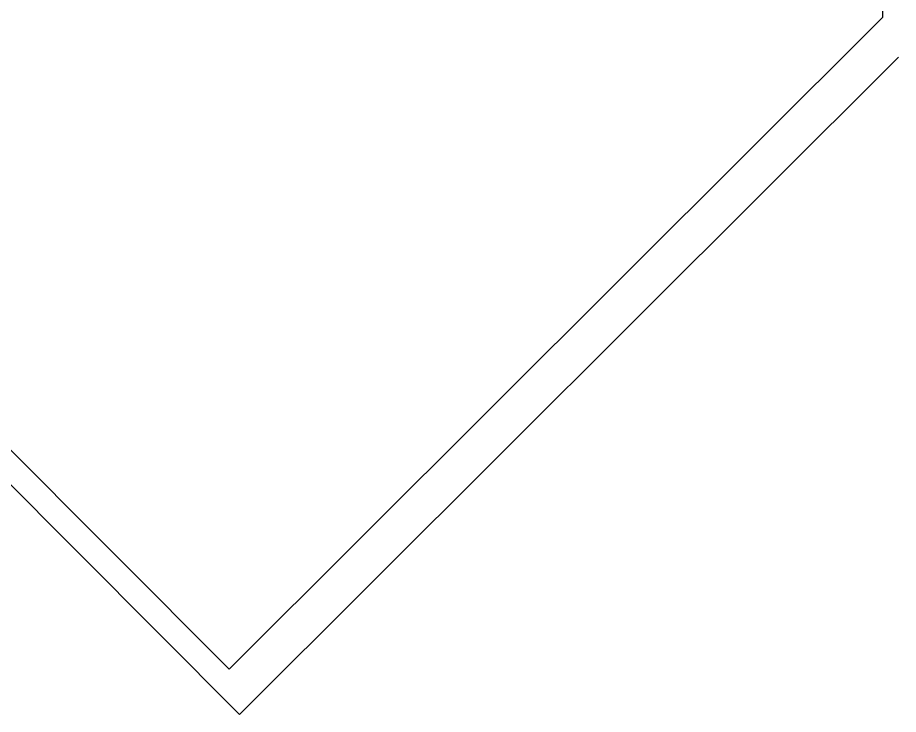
# Model space of a CAD drawing. Extents: x -170 to 1783, y -20 to 1205.
# Drawn here: x 0 to 22.41, y 657.15 to 674.87 of the extents above; entities that cross this region are included whole.
import ezdxf

# ---------------------------------------------------------------- set-up
doc = ezdxf.new("R2010")
doc.units = 0
doc.header["$LTSCALE"] = 96
doc.header["$MEASUREMENT"] = 0
for name, color, linetype in [('A-E-COLM_A', 7, 'Continuous'), ('X-BASE-04-EXISTING', 7, 'Continuous'), ('X-BASE-04-EXISTING_A', 7, 'Continuous')]:
    doc.layers.add(name, color=color, linetype=linetype)

# ---------------------------------------------------------------- blocks, each defined once
blk = doc.blocks.new('_BL_0005')
at = {"layer": 'X-BASE-04-EXISTING', "color": 92, "linetype": 'Continuous'}
for p, q in [((0, 0), (0, 16)), ((0, 16), (18, 16)), ((18, 16), (18, -7.469)), ((-11.328, -11.3), (0, 0)), ((18, -7.469), (1.384, -24.043)), ((18, -7.469), (18, -7.469)), ((1.384, -24.043), (-11.328, -11.3))]:
    blk.add_line(p, q, dxfattribs=at)

msp = doc.modelspace()

# ---------------------------------------------------------------- linework, layer by layer
at = {"layer": 'A-E-COLM_A', "color": 7, "linetype": 'Continuous'}
for p, q in [((22, 698.34021), (22, 674.87116)), ((22, 674.87116), (5.38411, 658.29683)), ((5.64784, 657.14745), (22.40577, 673.86347)), ((5.38411, 658.29683), (-3.09054, 666.79273)), ((-3.53303, 666.35134), (5.64784, 657.14745))]:
    msp.add_line(p, q, dxfattribs=at)

# ---------------------------------------------------------------- block references
at = {"layer": 'X-BASE-04-EXISTING_A', "color": 92, "linetype": 'Continuous'}
msp.add_blockref('_BL_0005', (4, 682.34021), dxfattribs=at)

doc.saveas('drawing.dxf')
